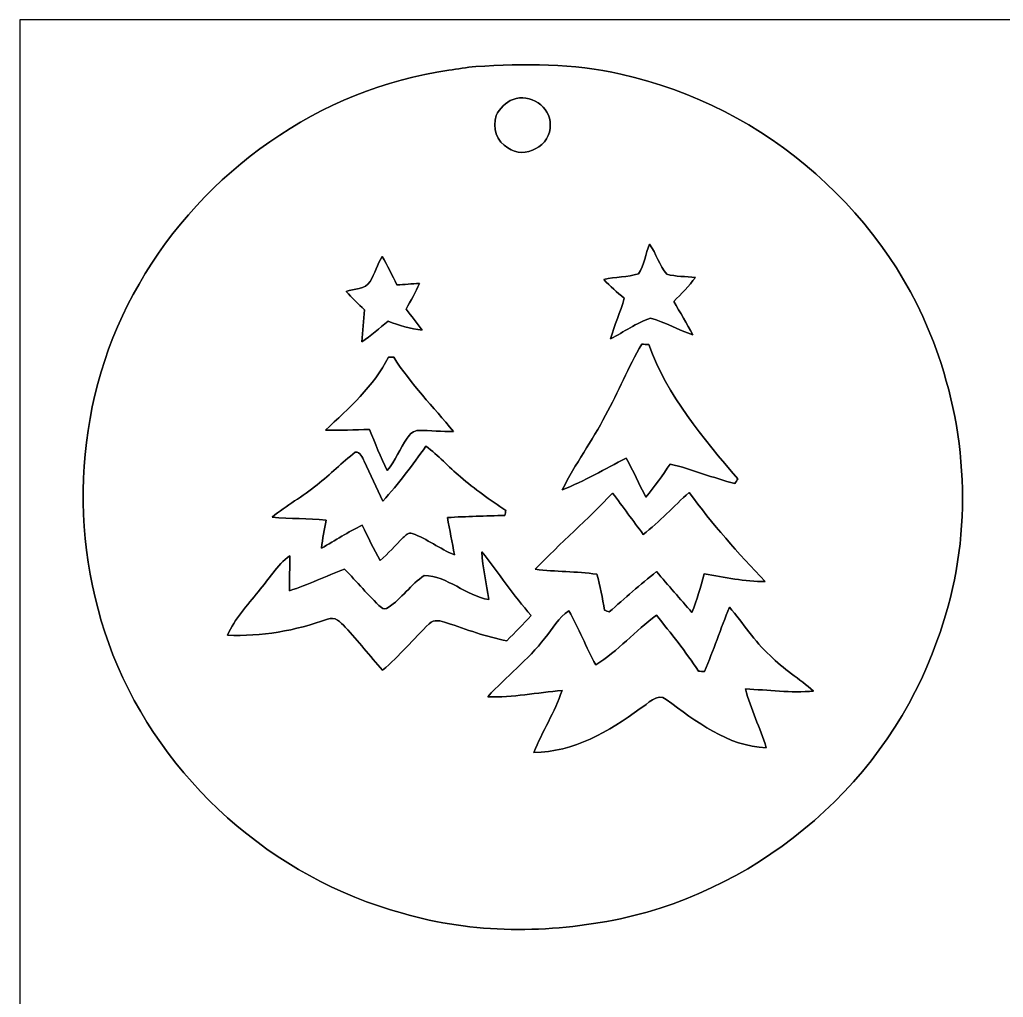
# Model space of a CAD drawing. Header units: centimetres. Extents: x -16.8 to 16.8, y -16.7 to 16.7.
# Drawn here: x -16.77 to 0, y 0 to 16.67 of the extents above; entities that cross this region are included whole.
import ezdxf

# ---------------------------------------------------------------- set-up
doc = ezdxf.new("R2010")
doc.units = ezdxf.units.CM
doc.header["$MEASUREMENT"] = 0
doc.layers.add('Layer 1', color=7, linetype='Continuous')

msp = doc.modelspace()

# ---------------------------------------------------------------- linework, layer by layer
at = {"layer": 'Layer 1', "color": 7}
for points, knots in [([(-16.77458, 16.66875), (-16.77458, 16.66875), (16.77458, 16.66875), (16.77458, 16.66875), (16.77458, 16.66875), (16.77458, 16.66875), (16.77458, -16.66875), (16.77458, -16.66875), (16.77458, -16.66875), (16.77458, -16.66875), (-16.77458, -16.66875), (-16.77458, -16.66875), (-16.77458, -16.66875), (-16.77458, -16.66875), (-16.77458, 16.66875), (-16.77458, 16.66875), (-16.77458, 16.66875), (-16.77458, 16.66875), (-16.77458, 16.66875), (-16.77458, 16.66875)], [0, 0, 0, 0, 0.16666667, 0.16666667, 0.16666667, 0.16666667, 0.33333333, 0.33333333, 0.33333333, 0.33333333, 0.5, 0.5, 0.5, 0.5, 0.66666667, 0.66666667, 0.66666667, 0.66666667, 1, 1, 1, 1]), ([(-8.9976, 15.87006), (-9.15141, 15.85595), (-9.30416, 15.83055), (-9.45656, 15.80656), (-9.45656, 15.80656), (-11.65437, 15.49259), (-13.64051, 14.08077), (-14.73764, 12.16166), (-14.73764, 12.16166), (-15.84431, 10.27077), (-15.97801, 7.87118), (-15.18391, 5.84024), (-15.18391, 5.84024), (-14.345, 3.7084), (-12.45658, 2.03024), (-10.24573, 1.43439), (-10.24573, 1.43439), (-9.04169, 1.08021), (-7.75194, 1.08409), (-6.52886, 1.34056), (-6.52886, 1.34056), (-4.08305, 1.86196), (-1.9558, 3.7084), (-1.13277, 6.07448), (-1.13277, 6.07448), (-0.5461, 7.62917), (-0.56092, 9.38953), (-1.11301, 10.95163), (-1.11301, 10.95163), (-1.92158, 13.34276), (-4.06294, 15.20472), (-6.52216, 15.73812), (-6.52216, 15.73812), (-7.33143, 15.93427), (-8.1721, 15.91663), (-8.9976, 15.87006), (-8.9976, 15.87006), (-8.9976, 15.87006), (-8.9976, 15.87006), (-8.9976, 15.87006)], [0, 0, 0, 0, 0.09090909, 0.09090909, 0.09090909, 0.09090909, 0.18181818, 0.18181818, 0.18181818, 0.18181818, 0.27272727, 0.27272727, 0.27272727, 0.27272727, 0.36363636, 0.36363636, 0.36363636, 0.36363636, 0.45454545, 0.45454545, 0.45454545, 0.45454545, 0.54545455, 0.54545455, 0.54545455, 0.54545455, 0.63636364, 0.63636364, 0.63636364, 0.63636364, 0.72727273, 0.72727273, 0.72727273, 0.72727273, 0.81818182, 0.81818182, 0.81818182, 0.81818182, 1, 1, 1, 1]), ([(-8.36154, 15.3095), (-8.07438, 15.4178), (-7.71984, 15.18461), (-7.72654, 14.87629), (-7.72654, 14.87629), (-7.7022, 14.52527), (-8.16963, 14.27445), (-8.44832, 14.48259), (-8.44832, 14.48259), (-8.63953, 14.58207), (-8.72102, 14.83607), (-8.64729, 15.03362), (-8.64729, 15.03362), (-8.58873, 15.15357), (-8.48713, 15.26011), (-8.36154, 15.3095)], [0, 0, 0, 0, 0.2, 0.2, 0.2, 0.2, 0.4, 0.4, 0.4, 0.4, 0.6, 0.6, 0.6, 0.6, 1, 1, 1, 1]), ([(-6.22265, 12.33558), (-6.11576, 12.48375), (-6.10411, 12.67848), (-6.03109, 12.84393), (-6.03109, 12.84393), (-5.91996, 12.6813), (-5.87058, 12.47775), (-5.73969, 12.32994), (-5.73969, 12.32994), (-5.58483, 12.28407), (-5.41196, 12.29254), (-5.24898, 12.27349), (-5.24898, 12.27349), (-5.36328, 12.12885), (-5.48852, 11.99268), (-5.62116, 11.86498), (-5.62116, 11.86498), (-5.50968, 11.6773), (-5.39926, 11.48856), (-5.29731, 11.29524), (-5.29731, 11.29524), (-5.54073, 11.38061), (-5.7658, 11.5129), (-6.01557, 11.57958), (-6.01557, 11.57958), (-6.26004, 11.49844), (-6.4703, 11.34392), (-6.69678, 11.22539), (-6.69678, 11.22539), (-6.63928, 11.46351), (-6.52604, 11.68294), (-6.46465, 11.92001), (-6.46465, 11.92001), (-6.58354, 12.02196), (-6.70913, 12.11756), (-6.81002, 12.23821), (-6.81002, 12.23821), (-6.61741, 12.28549), (-6.40962, 12.27702), (-6.22265, 12.33558)], [0, 0, 0, 0, 0.09090909, 0.09090909, 0.09090909, 0.09090909, 0.18181818, 0.18181818, 0.18181818, 0.18181818, 0.27272727, 0.27272727, 0.27272727, 0.27272727, 0.36363636, 0.36363636, 0.36363636, 0.36363636, 0.45454545, 0.45454545, 0.45454545, 0.45454545, 0.54545455, 0.54545455, 0.54545455, 0.54545455, 0.63636364, 0.63636364, 0.63636364, 0.63636364, 0.72727273, 0.72727273, 0.72727273, 0.72727273, 0.81818182, 0.81818182, 0.81818182, 0.81818182, 1, 1, 1, 1]), ([(-10.59286, 12.63156), (-10.50078, 12.47457), (-10.42211, 12.31018), (-10.34168, 12.1472), (-10.34168, 12.1472), (-10.21362, 12.14931), (-10.08662, 12.16554), (-9.95892, 12.17295), (-9.95892, 12.17295), (-10.02065, 12.0202), (-10.10708, 11.87909), (-10.18364, 11.73374), (-10.18364, 11.73374), (-10.09262, 11.61415), (-9.99878, 11.49632), (-9.912, 11.37356), (-9.912, 11.37356), (-10.11202, 11.39754), (-10.30393, 11.45928), (-10.49302, 11.5256), (-10.49302, 11.5256), (-10.64048, 11.40601), (-10.78195, 11.27831), (-10.94105, 11.17353), (-10.94105, 11.17353), (-10.92764, 11.35592), (-10.90859, 11.53795), (-10.89131, 11.71998), (-10.89131, 11.71998), (-10.99855, 11.82299), (-11.1058, 11.92565), (-11.20775, 12.03396), (-11.20775, 12.03396), (-11.07228, 12.07982), (-10.8839, 12.06712), (-10.79818, 12.20364), (-10.79818, 12.20364), (-10.72021, 12.34158), (-10.67223, 12.49433), (-10.59286, 12.63156)], [0, 0, 0, 0, 0.09090909, 0.09090909, 0.09090909, 0.09090909, 0.18181818, 0.18181818, 0.18181818, 0.18181818, 0.27272727, 0.27272727, 0.27272727, 0.27272727, 0.36363636, 0.36363636, 0.36363636, 0.36363636, 0.45454545, 0.45454545, 0.45454545, 0.45454545, 0.54545455, 0.54545455, 0.54545455, 0.54545455, 0.63636364, 0.63636364, 0.63636364, 0.63636364, 0.72727273, 0.72727273, 0.72727273, 0.72727273, 0.81818182, 0.81818182, 0.81818182, 0.81818182, 1, 1, 1, 1]), ([(-6.16479, 11.13578), (-6.13551, 11.13402), (-6.07695, 11.13014), (-6.04767, 11.12837), (-6.04767, 11.12837), (-5.73158, 10.25525), (-5.11986, 9.5377), (-4.52755, 8.83885), (-4.52755, 8.83885), (-4.5399, 8.81874), (-4.56424, 8.77852), (-4.57623, 8.75841), (-4.57623, 8.75841), (-4.94912, 8.85472), (-5.30648, 9.00254), (-5.68078, 9.09285), (-5.68078, 9.09285), (-5.81343, 8.90023), (-5.94748, 8.70797), (-6.09706, 8.52805), (-6.09706, 8.52805), (-6.2103, 8.74959), (-6.31014, 8.97819), (-6.43467, 9.19374), (-6.43467, 9.19374), (-6.79379, 9.00783), (-7.14269, 8.79969), (-7.52052, 8.65258), (-7.52052, 8.65258), (-7.30568, 9.09249), (-7.00581, 9.48619), (-6.78674, 9.9247), (-6.78674, 9.9247), (-6.56237, 10.31981), (-6.39763, 10.74526), (-6.16479, 11.13578)], [0, 0, 0, 0, 0.1, 0.1, 0.1, 0.1, 0.2, 0.2, 0.2, 0.2, 0.3, 0.3, 0.3, 0.3, 0.4, 0.4, 0.4, 0.4, 0.5, 0.5, 0.5, 0.5, 0.6, 0.6, 0.6, 0.6, 0.7, 0.7, 0.7, 0.7, 0.8, 0.8, 0.8, 0.8, 1, 1, 1, 1]), ([(-10.4842, 10.91318), (-10.46233, 10.91389), (-10.41859, 10.916), (-10.39636, 10.91671), (-10.39636, 10.91671), (-10.10567, 10.45457), (-9.71903, 10.06828), (-9.37719, 9.64706), (-9.37719, 9.64706), (-9.57545, 9.64106), (-9.77336, 9.66787), (-9.97126, 9.66541), (-9.97126, 9.66541), (-10.05769, 9.66929), (-10.12119, 9.59908), (-10.166, 9.53417), (-10.166, 9.53417), (-10.28559, 9.3532), (-10.36814, 9.14859), (-10.50749, 8.98066), (-10.50749, 8.98066), (-10.62284, 9.20891), (-10.71033, 9.44915), (-10.81017, 9.6841), (-10.81017, 9.6841), (-11.05994, 9.67528), (-11.31006, 9.66717), (-11.56018, 9.66964), (-11.56018, 9.66964), (-11.15836, 10.04217), (-10.73891, 10.41859), (-10.4842, 10.91318)], [0, 0, 0, 0, 0.11111111, 0.11111111, 0.11111111, 0.11111111, 0.22222222, 0.22222222, 0.22222222, 0.22222222, 0.33333333, 0.33333333, 0.33333333, 0.33333333, 0.44444444, 0.44444444, 0.44444444, 0.44444444, 0.55555556, 0.55555556, 0.55555556, 0.55555556, 0.66666667, 0.66666667, 0.66666667, 0.66666667, 0.77777778, 0.77777778, 0.77777778, 0.77777778, 1, 1, 1, 1]), ([(-10.58263, 8.46173), (-10.30923, 8.74995), (-10.07957, 9.07591), (-9.84568, 9.39624), (-9.84568, 9.39624), (-9.63366, 9.24137), (-9.4615, 9.04028), (-9.25865, 8.87448), (-9.25865, 8.87448), (-9.01629, 8.66316), (-8.75065, 8.48148), (-8.48431, 8.30227), (-8.48431, 8.30227), (-8.48819, 8.28111), (-8.4963, 8.23807), (-8.50053, 8.2169), (-8.50053, 8.2169), (-8.82721, 8.20491), (-9.15388, 8.19997), (-9.4802, 8.17986), (-9.4802, 8.17986), (-9.44069, 7.9689), (-9.39729, 7.75864), (-9.36202, 7.54662), (-9.36202, 7.54662), (-9.61249, 7.64364), (-9.82521, 7.81897), (-10.07921, 7.90646), (-10.07921, 7.90646), (-10.14377, 7.93679), (-10.1914, 7.87435), (-10.23549, 7.83766), (-10.23549, 7.83766), (-10.36884, 7.70925), (-10.48597, 7.56426), (-10.62814, 7.44502), (-10.62814, 7.44502), (-10.73679, 7.64258), (-10.83663, 7.84472), (-10.93188, 8.04898), (-10.93188, 8.04898), (-11.17353, 7.9375), (-11.39402, 7.78757), (-11.6265, 7.65916), (-11.6265, 7.65916), (-11.60921, 7.81897), (-11.57887, 7.97631), (-11.5503, 8.13435), (-11.5503, 8.13435), (-11.8551, 8.16539), (-12.16237, 8.15975), (-12.46752, 8.18656), (-12.46752, 8.18656), (-12.22516, 8.388), (-11.94541, 8.53828), (-11.70376, 8.74042), (-11.70376, 8.74042), (-11.47727, 8.91505), (-11.27689, 9.12001), (-11.05218, 9.29569), (-11.05218, 9.29569), (-10.96292, 9.29816), (-10.93541, 9.20397), (-10.89801, 9.14118), (-10.89801, 9.14118), (-10.789, 8.91646), (-10.68917, 8.68786), (-10.58263, 8.46173)], [0, 0, 0, 0, 0.05555556, 0.05555556, 0.05555556, 0.05555556, 0.11111111, 0.11111111, 0.11111111, 0.11111111, 0.16666667, 0.16666667, 0.16666667, 0.16666667, 0.22222222, 0.22222222, 0.22222222, 0.22222222, 0.27777778, 0.27777778, 0.27777778, 0.27777778, 0.33333333, 0.33333333, 0.33333333, 0.33333333, 0.38888889, 0.38888889, 0.38888889, 0.38888889, 0.44444444, 0.44444444, 0.44444444, 0.44444444, 0.5, 0.5, 0.5, 0.5, 0.55555556, 0.55555556, 0.55555556, 0.55555556, 0.61111111, 0.61111111, 0.61111111, 0.61111111, 0.66666667, 0.66666667, 0.66666667, 0.66666667, 0.72222222, 0.72222222, 0.72222222, 0.72222222, 0.77777778, 0.77777778, 0.77777778, 0.77777778, 0.83333333, 0.83333333, 0.83333333, 0.83333333, 0.88888889, 0.88888889, 0.88888889, 0.88888889, 1, 1, 1, 1]), ([(-7.9823, 7.29862), (-7.55403, 7.74382), (-7.08695, 8.14952), (-6.66221, 8.59825), (-6.66221, 8.59825), (-6.48899, 8.36189), (-6.31225, 8.128), (-6.1408, 7.89023), (-6.1408, 7.89023), (-5.8607, 8.10824), (-5.62222, 8.37318), (-5.35728, 8.60884), (-5.35728, 8.60884), (-4.96358, 8.0705), (-4.52402, 7.5692), (-4.05906, 7.09119), (-4.05906, 7.09119), (-4.40972, 7.08166), (-4.75439, 7.16633), (-5.09905, 7.21819), (-5.09905, 7.21819), (-5.16326, 6.99735), (-5.22429, 6.7751), (-5.31107, 6.56167), (-5.31107, 6.56167), (-5.51321, 6.79309), (-5.71324, 7.02627), (-5.91538, 7.2577), (-5.91538, 7.2577), (-6.19372, 7.04074), (-6.45407, 6.80261), (-6.72077, 6.57154), (-6.72077, 6.57154), (-6.74088, 6.57825), (-6.78074, 6.59201), (-6.80085, 6.59906), (-6.80085, 6.59906), (-6.83824, 6.80544), (-6.86894, 7.01463), (-6.93455, 7.21431), (-6.93455, 7.21431), (-7.28133, 7.26405), (-7.63446, 7.25276), (-7.9823, 7.29862)], [0, 0, 0, 0, 0.08333333, 0.08333333, 0.08333333, 0.08333333, 0.16666667, 0.16666667, 0.16666667, 0.16666667, 0.25, 0.25, 0.25, 0.25, 0.33333333, 0.33333333, 0.33333333, 0.33333333, 0.41666667, 0.41666667, 0.41666667, 0.41666667, 0.5, 0.5, 0.5, 0.5, 0.58333333, 0.58333333, 0.58333333, 0.58333333, 0.66666667, 0.66666667, 0.66666667, 0.66666667, 0.75, 0.75, 0.75, 0.75, 0.83333333, 0.83333333, 0.83333333, 0.83333333, 1, 1, 1, 1]), ([(-8.89212, 7.59389), (-8.6046, 7.23794), (-8.35554, 6.85094), (-8.05004, 6.5091), (-8.05004, 6.5091), (-8.18762, 6.36482), (-8.32732, 6.22265), (-8.46561, 6.07907), (-8.46561, 6.07907), (-8.81874, 6.14257), (-9.15458, 6.2738), (-9.4936, 6.38563), (-9.4936, 6.38563), (-9.58956, 6.41526), (-9.71091, 6.4576), (-9.78958, 6.36834), (-9.78958, 6.36834), (-10.06263, 6.11293), (-10.29547, 5.8166), (-10.58686, 5.57989), (-10.58686, 5.57989), (-10.80135, 5.82119), (-11.0042, 6.07307), (-11.22151, 6.3119), (-11.22151, 6.3119), (-11.29947, 6.39551), (-11.40178, 6.50381), (-11.52737, 6.44666), (-11.52737, 6.44666), (-12.07241, 6.25122), (-12.65061, 6.15033), (-13.23058, 6.1722), (-13.23058, 6.1722), (-13.10993, 6.45548), (-12.89015, 6.67914), (-12.70423, 6.91974), (-12.70423, 6.91974), (-12.52714, 7.12364), (-12.3892, 7.36671), (-12.16836, 7.52863), (-12.16836, 7.52863), (-12.1666, 7.32896), (-12.17401, 7.12964), (-12.17401, 6.92961), (-12.17401, 6.92961), (-11.85616, 7.04003), (-11.54889, 7.17762), (-11.23668, 7.30109), (-11.23668, 7.30109), (-11.02254, 7.08589), (-10.82851, 6.85059), (-10.60591, 6.64422), (-10.60591, 6.64422), (-10.57522, 6.61106), (-10.52336, 6.61917), (-10.49126, 6.64563), (-10.49126, 6.64563), (-10.25984, 6.79697), (-10.10356, 7.03897), (-9.87566, 7.1942), (-9.87566, 7.1942), (-9.47314, 7.18009), (-9.16728, 6.84883), (-8.77499, 6.78074), (-8.77499, 6.78074), (-8.80957, 7.05273), (-8.8833, 7.31873), (-8.89212, 7.59389)], [0, 0, 0, 0, 0.05555556, 0.05555556, 0.05555556, 0.05555556, 0.11111111, 0.11111111, 0.11111111, 0.11111111, 0.16666667, 0.16666667, 0.16666667, 0.16666667, 0.22222222, 0.22222222, 0.22222222, 0.22222222, 0.27777778, 0.27777778, 0.27777778, 0.27777778, 0.33333333, 0.33333333, 0.33333333, 0.33333333, 0.38888889, 0.38888889, 0.38888889, 0.38888889, 0.44444444, 0.44444444, 0.44444444, 0.44444444, 0.5, 0.5, 0.5, 0.5, 0.55555556, 0.55555556, 0.55555556, 0.55555556, 0.61111111, 0.61111111, 0.61111111, 0.61111111, 0.66666667, 0.66666667, 0.66666667, 0.66666667, 0.72222222, 0.72222222, 0.72222222, 0.72222222, 0.77777778, 0.77777778, 0.77777778, 0.77777778, 0.83333333, 0.83333333, 0.83333333, 0.83333333, 0.88888889, 0.88888889, 0.88888889, 0.88888889, 1, 1, 1, 1]), ([(-4.67184, 6.65162), (-4.43583, 6.38175), (-4.24744, 6.07025), (-3.97828, 5.82895), (-3.97828, 5.82895), (-3.75638, 5.59541), (-3.47486, 5.43313), (-3.23462, 5.22076), (-3.23462, 5.22076), (-3.62373, 5.18689), (-4.01038, 5.24122), (-4.39843, 5.25709), (-4.39843, 5.25709), (-4.30989, 4.91314), (-4.14514, 4.59528), (-4.04178, 4.25591), (-4.04178, 4.25591), (-4.70112, 4.27778), (-5.24334, 4.7057), (-5.74957, 5.08), (-5.74957, 5.08), (-5.90797, 5.20665), (-6.06601, 4.98863), (-6.19478, 4.92513), (-6.19478, 4.92513), (-6.72289, 4.52826), (-7.32931, 4.18218), (-8.00911, 4.17301), (-8.00911, 4.17301), (-7.86201, 4.53178), (-7.64787, 4.86163), (-7.52475, 5.23028), (-7.52475, 5.23028), (-7.94738, 5.19924), (-8.36754, 5.10752), (-8.79299, 5.12516), (-8.79299, 5.12516), (-8.48007, 5.46947), (-8.10084, 5.75098), (-7.81897, 6.12458), (-7.81897, 6.12458), (-7.68174, 6.27803), (-7.5879, 6.47841), (-7.40904, 6.59024), (-7.40904, 6.59024), (-7.24288, 6.28968), (-7.11306, 5.97006), (-6.95078, 5.66702), (-6.95078, 5.66702), (-6.57366, 5.90691), (-6.27063, 6.24522), (-5.91679, 6.51686), (-5.91679, 6.51686), (-5.66667, 6.20642), (-5.41973, 5.8928), (-5.19712, 5.56154), (-5.19712, 5.56154), (-5.17172, 5.55978), (-5.12057, 5.55625), (-5.09482, 5.55449), (-5.09482, 5.55449), (-4.94771, 5.91785), (-4.81401, 6.2865), (-4.67184, 6.65162)], [0, 0, 0, 0, 0.05882353, 0.05882353, 0.05882353, 0.05882353, 0.11764706, 0.11764706, 0.11764706, 0.11764706, 0.17647059, 0.17647059, 0.17647059, 0.17647059, 0.23529412, 0.23529412, 0.23529412, 0.23529412, 0.29411765, 0.29411765, 0.29411765, 0.29411765, 0.35294118, 0.35294118, 0.35294118, 0.35294118, 0.41176471, 0.41176471, 0.41176471, 0.41176471, 0.47058824, 0.47058824, 0.47058824, 0.47058824, 0.52941176, 0.52941176, 0.52941176, 0.52941176, 0.58823529, 0.58823529, 0.58823529, 0.58823529, 0.64705882, 0.64705882, 0.64705882, 0.64705882, 0.70588235, 0.70588235, 0.70588235, 0.70588235, 0.76470588, 0.76470588, 0.76470588, 0.76470588, 0.82352941, 0.82352941, 0.82352941, 0.82352941, 0.88235294, 0.88235294, 0.88235294, 0.88235294, 1, 1, 1, 1])]:
    msp.add_open_spline(points, degree=3, knots=knots, dxfattribs=at)
at = {"layer": 'Layer 1', "color": 251}
for points, knots in [([(-8.9976, 15.87006), (-8.1721, 15.91663), (-7.33143, 15.93427), (-6.52216, 15.73812), (-6.52216, 15.73812), (-4.06294, 15.20472), (-1.92158, 13.34276), (-1.11301, 10.95163), (-1.11301, 10.95163), (-0.56092, 9.38953), (-0.5461, 7.62917), (-1.13277, 6.07448), (-1.13277, 6.07448), (-1.9558, 3.7084), (-4.08305, 1.86196), (-6.52886, 1.34056), (-6.52886, 1.34056), (-7.75194, 1.08409), (-9.04169, 1.08021), (-10.24573, 1.43439), (-10.24573, 1.43439), (-12.45658, 2.03024), (-14.345, 3.7084), (-15.18391, 5.84024), (-15.18391, 5.84024), (-15.97801, 7.87118), (-15.84431, 10.27077), (-14.73764, 12.16166), (-14.73764, 12.16166), (-13.64051, 14.08077), (-11.65437, 15.49259), (-9.45656, 15.80656), (-9.45656, 15.80656), (-9.30416, 15.83055), (-9.15141, 15.85595), (-8.9976, 15.87006), (-8.9976, 15.87006), (-8.9976, 15.87006), (-8.9976, 15.87006), (-8.9976, 15.87006)], [0, 0, 0, 0, 0.09090909, 0.09090909, 0.09090909, 0.09090909, 0.18181818, 0.18181818, 0.18181818, 0.18181818, 0.27272727, 0.27272727, 0.27272727, 0.27272727, 0.36363636, 0.36363636, 0.36363636, 0.36363636, 0.45454545, 0.45454545, 0.45454545, 0.45454545, 0.54545455, 0.54545455, 0.54545455, 0.54545455, 0.63636364, 0.63636364, 0.63636364, 0.63636364, 0.72727273, 0.72727273, 0.72727273, 0.72727273, 0.81818182, 0.81818182, 0.81818182, 0.81818182, 1, 1, 1, 1]), ([(-8.36154, 15.3095), (-8.48713, 15.26011), (-8.58873, 15.15357), (-8.64729, 15.03362), (-8.64729, 15.03362), (-8.72102, 14.83607), (-8.63953, 14.58207), (-8.44832, 14.48259), (-8.44832, 14.48259), (-8.16963, 14.27445), (-7.7022, 14.52527), (-7.72654, 14.87629), (-7.72654, 14.87629), (-7.71984, 15.18461), (-8.07438, 15.4178), (-8.36154, 15.3095), (-8.36154, 15.3095), (-8.36154, 15.3095), (-8.36154, 15.3095), (-8.36154, 15.3095)], [0, 0, 0, 0, 0.16666667, 0.16666667, 0.16666667, 0.16666667, 0.33333333, 0.33333333, 0.33333333, 0.33333333, 0.5, 0.5, 0.5, 0.5, 0.66666667, 0.66666667, 0.66666667, 0.66666667, 1, 1, 1, 1]), ([(-6.22265, 12.33558), (-6.40962, 12.27702), (-6.61741, 12.28549), (-6.81002, 12.23821), (-6.81002, 12.23821), (-6.70913, 12.11756), (-6.58354, 12.02196), (-6.46465, 11.92001), (-6.46465, 11.92001), (-6.52604, 11.68294), (-6.63928, 11.46351), (-6.69678, 11.22539), (-6.69678, 11.22539), (-6.4703, 11.34392), (-6.26004, 11.49844), (-6.01557, 11.57958), (-6.01557, 11.57958), (-5.7658, 11.5129), (-5.54073, 11.38061), (-5.29731, 11.29524), (-5.29731, 11.29524), (-5.39926, 11.48856), (-5.50968, 11.6773), (-5.62116, 11.86498), (-5.62116, 11.86498), (-5.48852, 11.99268), (-5.36328, 12.12885), (-5.24898, 12.27349), (-5.24898, 12.27349), (-5.41196, 12.29254), (-5.58483, 12.28407), (-5.73969, 12.32994), (-5.73969, 12.32994), (-5.87058, 12.47775), (-5.91996, 12.6813), (-6.03109, 12.84393), (-6.03109, 12.84393), (-6.10411, 12.67848), (-6.11576, 12.48375), (-6.22265, 12.33558), (-6.22265, 12.33558), (-6.22265, 12.33558), (-6.22265, 12.33558), (-6.22265, 12.33558)], [0, 0, 0, 0, 0.08333333, 0.08333333, 0.08333333, 0.08333333, 0.16666667, 0.16666667, 0.16666667, 0.16666667, 0.25, 0.25, 0.25, 0.25, 0.33333333, 0.33333333, 0.33333333, 0.33333333, 0.41666667, 0.41666667, 0.41666667, 0.41666667, 0.5, 0.5, 0.5, 0.5, 0.58333333, 0.58333333, 0.58333333, 0.58333333, 0.66666667, 0.66666667, 0.66666667, 0.66666667, 0.75, 0.75, 0.75, 0.75, 0.83333333, 0.83333333, 0.83333333, 0.83333333, 1, 1, 1, 1]), ([(-10.59286, 12.63156), (-10.67223, 12.49433), (-10.72021, 12.34158), (-10.79818, 12.20364), (-10.79818, 12.20364), (-10.8839, 12.06712), (-11.07228, 12.07982), (-11.20775, 12.03396), (-11.20775, 12.03396), (-11.1058, 11.92565), (-10.99855, 11.82299), (-10.89131, 11.71998), (-10.89131, 11.71998), (-10.90859, 11.53795), (-10.92764, 11.35592), (-10.94105, 11.17353), (-10.94105, 11.17353), (-10.78195, 11.27831), (-10.64048, 11.40601), (-10.49302, 11.5256), (-10.49302, 11.5256), (-10.30393, 11.45928), (-10.11202, 11.39754), (-9.912, 11.37356), (-9.912, 11.37356), (-9.99878, 11.49632), (-10.09262, 11.61415), (-10.18364, 11.73374), (-10.18364, 11.73374), (-10.10708, 11.87909), (-10.02065, 12.0202), (-9.95892, 12.17295), (-9.95892, 12.17295), (-10.08662, 12.16554), (-10.21362, 12.14931), (-10.34168, 12.1472), (-10.34168, 12.1472), (-10.42211, 12.31018), (-10.50078, 12.47457), (-10.59286, 12.63156), (-10.59286, 12.63156), (-10.59286, 12.63156), (-10.59286, 12.63156), (-10.59286, 12.63156)], [0, 0, 0, 0, 0.08333333, 0.08333333, 0.08333333, 0.08333333, 0.16666667, 0.16666667, 0.16666667, 0.16666667, 0.25, 0.25, 0.25, 0.25, 0.33333333, 0.33333333, 0.33333333, 0.33333333, 0.41666667, 0.41666667, 0.41666667, 0.41666667, 0.5, 0.5, 0.5, 0.5, 0.58333333, 0.58333333, 0.58333333, 0.58333333, 0.66666667, 0.66666667, 0.66666667, 0.66666667, 0.75, 0.75, 0.75, 0.75, 0.83333333, 0.83333333, 0.83333333, 0.83333333, 1, 1, 1, 1]), ([(-6.16479, 11.13578), (-6.39763, 10.74526), (-6.56237, 10.31981), (-6.78674, 9.9247), (-6.78674, 9.9247), (-7.00581, 9.48619), (-7.30568, 9.09249), (-7.52052, 8.65258), (-7.52052, 8.65258), (-7.14269, 8.79969), (-6.79379, 9.00783), (-6.43467, 9.19374), (-6.43467, 9.19374), (-6.31014, 8.97819), (-6.2103, 8.74959), (-6.09706, 8.52805), (-6.09706, 8.52805), (-5.94748, 8.70797), (-5.81343, 8.90023), (-5.68078, 9.09285), (-5.68078, 9.09285), (-5.30648, 9.00254), (-4.94912, 8.85472), (-4.57623, 8.75841), (-4.57623, 8.75841), (-4.56424, 8.77852), (-4.5399, 8.81874), (-4.52755, 8.83885), (-4.52755, 8.83885), (-5.11986, 9.5377), (-5.73158, 10.25525), (-6.04767, 11.12837), (-6.04767, 11.12837), (-6.07695, 11.13014), (-6.13551, 11.13402), (-6.16479, 11.13578), (-6.16479, 11.13578), (-6.16479, 11.13578), (-6.16479, 11.13578), (-6.16479, 11.13578)], [0, 0, 0, 0, 0.09090909, 0.09090909, 0.09090909, 0.09090909, 0.18181818, 0.18181818, 0.18181818, 0.18181818, 0.27272727, 0.27272727, 0.27272727, 0.27272727, 0.36363636, 0.36363636, 0.36363636, 0.36363636, 0.45454545, 0.45454545, 0.45454545, 0.45454545, 0.54545455, 0.54545455, 0.54545455, 0.54545455, 0.63636364, 0.63636364, 0.63636364, 0.63636364, 0.72727273, 0.72727273, 0.72727273, 0.72727273, 0.81818182, 0.81818182, 0.81818182, 0.81818182, 1, 1, 1, 1]), ([(-10.4842, 10.91318), (-10.73891, 10.41859), (-11.15836, 10.04217), (-11.56018, 9.66964), (-11.56018, 9.66964), (-11.31006, 9.66717), (-11.05994, 9.67528), (-10.81017, 9.6841), (-10.81017, 9.6841), (-10.71033, 9.44915), (-10.62284, 9.20891), (-10.50749, 8.98066), (-10.50749, 8.98066), (-10.36814, 9.14859), (-10.28559, 9.3532), (-10.166, 9.53417), (-10.166, 9.53417), (-10.12119, 9.59908), (-10.05769, 9.66929), (-9.97126, 9.66541), (-9.97126, 9.66541), (-9.77336, 9.66787), (-9.57545, 9.64106), (-9.37719, 9.64706), (-9.37719, 9.64706), (-9.71903, 10.06828), (-10.10567, 10.45457), (-10.39636, 10.91671), (-10.39636, 10.91671), (-10.41859, 10.916), (-10.46233, 10.91389), (-10.4842, 10.91318), (-10.4842, 10.91318), (-10.4842, 10.91318), (-10.4842, 10.91318), (-10.4842, 10.91318)], [0, 0, 0, 0, 0.1, 0.1, 0.1, 0.1, 0.2, 0.2, 0.2, 0.2, 0.3, 0.3, 0.3, 0.3, 0.4, 0.4, 0.4, 0.4, 0.5, 0.5, 0.5, 0.5, 0.6, 0.6, 0.6, 0.6, 0.7, 0.7, 0.7, 0.7, 0.8, 0.8, 0.8, 0.8, 1, 1, 1, 1]), ([(-10.58263, 8.46173), (-10.68917, 8.68786), (-10.789, 8.91646), (-10.89801, 9.14118), (-10.89801, 9.14118), (-10.93541, 9.20397), (-10.96292, 9.29816), (-11.05218, 9.29569), (-11.05218, 9.29569), (-11.27689, 9.12001), (-11.47727, 8.91505), (-11.70376, 8.74042), (-11.70376, 8.74042), (-11.94541, 8.53828), (-12.22516, 8.388), (-12.46752, 8.18656), (-12.46752, 8.18656), (-12.16237, 8.15975), (-11.8551, 8.16539), (-11.5503, 8.13435), (-11.5503, 8.13435), (-11.57887, 7.97631), (-11.60921, 7.81897), (-11.6265, 7.65916), (-11.6265, 7.65916), (-11.39402, 7.78757), (-11.17353, 7.9375), (-10.93188, 8.04898), (-10.93188, 8.04898), (-10.83663, 7.84472), (-10.73679, 7.64258), (-10.62814, 7.44502), (-10.62814, 7.44502), (-10.48597, 7.56426), (-10.36884, 7.70925), (-10.23549, 7.83766), (-10.23549, 7.83766), (-10.1914, 7.87435), (-10.14377, 7.93679), (-10.07921, 7.90646), (-10.07921, 7.90646), (-9.82521, 7.81897), (-9.61249, 7.64364), (-9.36202, 7.54662), (-9.36202, 7.54662), (-9.39729, 7.75864), (-9.44069, 7.9689), (-9.4802, 8.17986), (-9.4802, 8.17986), (-9.15388, 8.19997), (-8.82721, 8.20491), (-8.50053, 8.2169), (-8.50053, 8.2169), (-8.4963, 8.23807), (-8.48819, 8.28111), (-8.48431, 8.30227), (-8.48431, 8.30227), (-8.75065, 8.48148), (-9.01629, 8.66316), (-9.25865, 8.87448), (-9.25865, 8.87448), (-9.4615, 9.04028), (-9.63366, 9.24137), (-9.84568, 9.39624), (-9.84568, 9.39624), (-10.07957, 9.07591), (-10.30923, 8.74995), (-10.58263, 8.46173), (-10.58263, 8.46173), (-10.58263, 8.46173), (-10.58263, 8.46173), (-10.58263, 8.46173)], [0, 0, 0, 0, 0.05263158, 0.05263158, 0.05263158, 0.05263158, 0.10526316, 0.10526316, 0.10526316, 0.10526316, 0.15789474, 0.15789474, 0.15789474, 0.15789474, 0.21052632, 0.21052632, 0.21052632, 0.21052632, 0.26315789, 0.26315789, 0.26315789, 0.26315789, 0.31578947, 0.31578947, 0.31578947, 0.31578947, 0.36842105, 0.36842105, 0.36842105, 0.36842105, 0.42105263, 0.42105263, 0.42105263, 0.42105263, 0.47368421, 0.47368421, 0.47368421, 0.47368421, 0.52631579, 0.52631579, 0.52631579, 0.52631579, 0.57894737, 0.57894737, 0.57894737, 0.57894737, 0.63157895, 0.63157895, 0.63157895, 0.63157895, 0.68421053, 0.68421053, 0.68421053, 0.68421053, 0.73684211, 0.73684211, 0.73684211, 0.73684211, 0.78947368, 0.78947368, 0.78947368, 0.78947368, 0.84210526, 0.84210526, 0.84210526, 0.84210526, 0.89473684, 0.89473684, 0.89473684, 0.89473684, 1, 1, 1, 1]), ([(-7.9823, 7.29862), (-7.63446, 7.25276), (-7.28133, 7.26405), (-6.93455, 7.21431), (-6.93455, 7.21431), (-6.86894, 7.01463), (-6.83824, 6.80544), (-6.80085, 6.59906), (-6.80085, 6.59906), (-6.78074, 6.59201), (-6.74088, 6.57825), (-6.72077, 6.57154), (-6.72077, 6.57154), (-6.45407, 6.80261), (-6.19372, 7.04074), (-5.91538, 7.2577), (-5.91538, 7.2577), (-5.71324, 7.02627), (-5.51321, 6.79309), (-5.31107, 6.56167), (-5.31107, 6.56167), (-5.22429, 6.7751), (-5.16326, 6.99735), (-5.09905, 7.21819), (-5.09905, 7.21819), (-4.75439, 7.16633), (-4.40972, 7.08166), (-4.05906, 7.09119), (-4.05906, 7.09119), (-4.52402, 7.5692), (-4.96358, 8.0705), (-5.35728, 8.60884), (-5.35728, 8.60884), (-5.62222, 8.37318), (-5.8607, 8.10824), (-6.1408, 7.89023), (-6.1408, 7.89023), (-6.31225, 8.128), (-6.48899, 8.36189), (-6.66221, 8.59825), (-6.66221, 8.59825), (-7.08695, 8.14952), (-7.55403, 7.74382), (-7.9823, 7.29862), (-7.9823, 7.29862), (-7.9823, 7.29862), (-7.9823, 7.29862), (-7.9823, 7.29862)], [0, 0, 0, 0, 0.07692308, 0.07692308, 0.07692308, 0.07692308, 0.15384615, 0.15384615, 0.15384615, 0.15384615, 0.23076923, 0.23076923, 0.23076923, 0.23076923, 0.30769231, 0.30769231, 0.30769231, 0.30769231, 0.38461538, 0.38461538, 0.38461538, 0.38461538, 0.46153846, 0.46153846, 0.46153846, 0.46153846, 0.53846154, 0.53846154, 0.53846154, 0.53846154, 0.61538462, 0.61538462, 0.61538462, 0.61538462, 0.69230769, 0.69230769, 0.69230769, 0.69230769, 0.76923077, 0.76923077, 0.76923077, 0.76923077, 0.84615385, 0.84615385, 0.84615385, 0.84615385, 1, 1, 1, 1]), ([(-8.89212, 7.59389), (-8.8833, 7.31873), (-8.80957, 7.05273), (-8.77499, 6.78074), (-8.77499, 6.78074), (-9.16728, 6.84883), (-9.47314, 7.18009), (-9.87566, 7.1942), (-9.87566, 7.1942), (-10.10356, 7.03897), (-10.25984, 6.79697), (-10.49126, 6.64563), (-10.49126, 6.64563), (-10.52336, 6.61917), (-10.57522, 6.61106), (-10.60591, 6.64422), (-10.60591, 6.64422), (-10.82851, 6.85059), (-11.02254, 7.08589), (-11.23668, 7.30109), (-11.23668, 7.30109), (-11.54889, 7.17762), (-11.85616, 7.04003), (-12.17401, 6.92961), (-12.17401, 6.92961), (-12.17401, 7.12964), (-12.1666, 7.32896), (-12.16836, 7.52863), (-12.16836, 7.52863), (-12.3892, 7.36671), (-12.52714, 7.12364), (-12.70423, 6.91974), (-12.70423, 6.91974), (-12.89015, 6.67914), (-13.10993, 6.45548), (-13.23058, 6.1722), (-13.23058, 6.1722), (-12.65061, 6.15033), (-12.07241, 6.25122), (-11.52737, 6.44666), (-11.52737, 6.44666), (-11.40178, 6.50381), (-11.29947, 6.39551), (-11.22151, 6.3119), (-11.22151, 6.3119), (-11.0042, 6.07307), (-10.80135, 5.82119), (-10.58686, 5.57989), (-10.58686, 5.57989), (-10.29547, 5.8166), (-10.06263, 6.11293), (-9.78958, 6.36834), (-9.78958, 6.36834), (-9.71091, 6.4576), (-9.58956, 6.41526), (-9.4936, 6.38563), (-9.4936, 6.38563), (-9.15458, 6.2738), (-8.81874, 6.14257), (-8.46561, 6.07907), (-8.46561, 6.07907), (-8.32732, 6.22265), (-8.18762, 6.36482), (-8.05004, 6.5091), (-8.05004, 6.5091), (-8.35554, 6.85094), (-8.6046, 7.23794), (-8.89212, 7.59389), (-8.89212, 7.59389), (-8.89212, 7.59389), (-8.89212, 7.59389), (-8.89212, 7.59389)], [0, 0, 0, 0, 0.05263158, 0.05263158, 0.05263158, 0.05263158, 0.10526316, 0.10526316, 0.10526316, 0.10526316, 0.15789474, 0.15789474, 0.15789474, 0.15789474, 0.21052632, 0.21052632, 0.21052632, 0.21052632, 0.26315789, 0.26315789, 0.26315789, 0.26315789, 0.31578947, 0.31578947, 0.31578947, 0.31578947, 0.36842105, 0.36842105, 0.36842105, 0.36842105, 0.42105263, 0.42105263, 0.42105263, 0.42105263, 0.47368421, 0.47368421, 0.47368421, 0.47368421, 0.52631579, 0.52631579, 0.52631579, 0.52631579, 0.57894737, 0.57894737, 0.57894737, 0.57894737, 0.63157895, 0.63157895, 0.63157895, 0.63157895, 0.68421053, 0.68421053, 0.68421053, 0.68421053, 0.73684211, 0.73684211, 0.73684211, 0.73684211, 0.78947368, 0.78947368, 0.78947368, 0.78947368, 0.84210526, 0.84210526, 0.84210526, 0.84210526, 0.89473684, 0.89473684, 0.89473684, 0.89473684, 1, 1, 1, 1]), ([(-4.67184, 6.65162), (-4.81401, 6.2865), (-4.94771, 5.91785), (-5.09482, 5.55449), (-5.09482, 5.55449), (-5.12057, 5.55625), (-5.17172, 5.55978), (-5.19712, 5.56154), (-5.19712, 5.56154), (-5.41973, 5.8928), (-5.66667, 6.20642), (-5.91679, 6.51686), (-5.91679, 6.51686), (-6.27063, 6.24522), (-6.57366, 5.90691), (-6.95078, 5.66702), (-6.95078, 5.66702), (-7.11306, 5.97006), (-7.24288, 6.28968), (-7.40904, 6.59024), (-7.40904, 6.59024), (-7.5879, 6.47841), (-7.68174, 6.27803), (-7.81897, 6.12458), (-7.81897, 6.12458), (-8.10084, 5.75098), (-8.48007, 5.46947), (-8.79299, 5.12516), (-8.79299, 5.12516), (-8.36754, 5.10752), (-7.94738, 5.19924), (-7.52475, 5.23028), (-7.52475, 5.23028), (-7.64787, 4.86163), (-7.86201, 4.53178), (-8.00911, 4.17301), (-8.00911, 4.17301), (-7.32931, 4.18218), (-6.72289, 4.52826), (-6.19478, 4.92513), (-6.19478, 4.92513), (-6.06601, 4.98863), (-5.90797, 5.20665), (-5.74957, 5.08), (-5.74957, 5.08), (-5.24334, 4.7057), (-4.70112, 4.27778), (-4.04178, 4.25591), (-4.04178, 4.25591), (-4.14514, 4.59528), (-4.30989, 4.91314), (-4.39843, 5.25709), (-4.39843, 5.25709), (-4.01038, 5.24122), (-3.62373, 5.18689), (-3.23462, 5.22076), (-3.23462, 5.22076), (-3.47486, 5.43313), (-3.75638, 5.59541), (-3.97828, 5.82895), (-3.97828, 5.82895), (-4.24744, 6.07025), (-4.43583, 6.38175), (-4.67184, 6.65162)], [0, 0, 0, 0, 0.05882353, 0.05882353, 0.05882353, 0.05882353, 0.11764706, 0.11764706, 0.11764706, 0.11764706, 0.17647059, 0.17647059, 0.17647059, 0.17647059, 0.23529412, 0.23529412, 0.23529412, 0.23529412, 0.29411765, 0.29411765, 0.29411765, 0.29411765, 0.35294118, 0.35294118, 0.35294118, 0.35294118, 0.41176471, 0.41176471, 0.41176471, 0.41176471, 0.47058824, 0.47058824, 0.47058824, 0.47058824, 0.52941176, 0.52941176, 0.52941176, 0.52941176, 0.58823529, 0.58823529, 0.58823529, 0.58823529, 0.64705882, 0.64705882, 0.64705882, 0.64705882, 0.70588235, 0.70588235, 0.70588235, 0.70588235, 0.76470588, 0.76470588, 0.76470588, 0.76470588, 0.82352941, 0.82352941, 0.82352941, 0.82352941, 0.88235294, 0.88235294, 0.88235294, 0.88235294, 1, 1, 1, 1])]:
    msp.add_open_spline(points, degree=3, knots=knots, dxfattribs=at)

doc.saveas('drawing.dxf')
